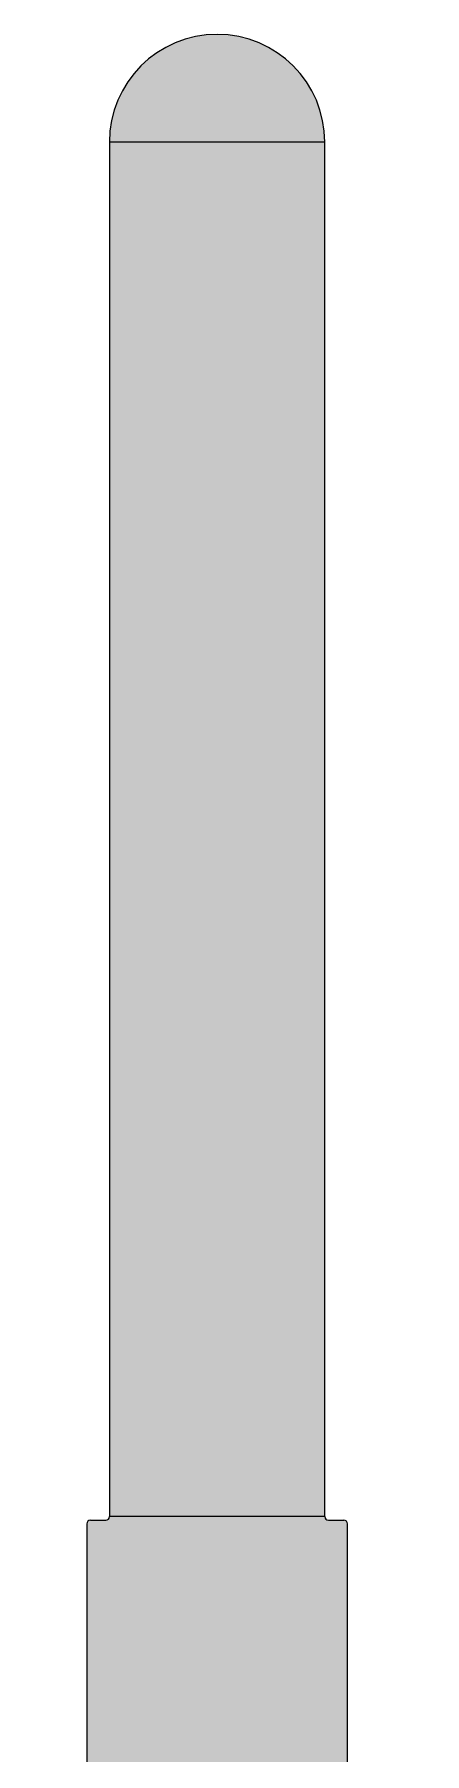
# Model space of a CAD drawing. Header units: inches. Extents: x -6 to 22.4, y -2.5 to 12.4.
# Drawn here: x -6 to -4.76, y 6.93 to 12.37 of the extents above; entities that cross this region are included whole.
import ezdxf

# ---------------------------------------------------------------- set-up
doc = ezdxf.new("R2010")
doc.units = ezdxf.units.IN
doc.header["$LTSCALE"] = 48
doc.header["$MEASUREMENT"] = 0

msp = doc.modelspace()

# ---------------------------------------------------------------- hatches: boundary and pattern name
h = msp.add_hatch(color=256)
h.paths.add_polyline_path([(-5.758712435818936, 12.02550034349765), (-5.077757844461914, 12.02550034349765, 0.9997039269162595)])
edge = h.paths.add_edge_path()
edge.add_spline(control_points=[(-5.758712447528268, 12.02544631677681), (-5.758712447528268, 7.679283433891896)], knot_values=[0, 0, 1, 1], degree=1, periodic=0)
edge.add_line((-5.758712447528268, 7.679283433891896), (-5.077851421488845, 7.679283433889637))
edge.add_spline(control_points=[(-5.077851421488859, 7.679283433891896), (-5.077757844459484, 12.0255003434999)], knot_values=[0, 0, 1, 1], degree=1, periodic=0)
edge.add_line((-5.07775784445947, 12.02550034349765), (-5.758712435818936, 12.02550034349765))
edge.add_arc((-5.418235140135877, 12.02539953772937), 0.3404773106059263, 179.9830363287723, 179.9921279864686)
h = msp.add_hatch(color=256)
edge = h.paths.add_edge_path()
edge.add_arc((-5.017708697522053, 7.656588066354999), 0.01134768376732609, 1.1336908301018411e-08, 90.00002800770687, ccw=False)
edge.add_spline(control_points=[(-5.006361013754727, 7.656588066357244), (-5.006361013754727, 4.925200583562457)], knot_values=[0.0002859281625922083, 0.0002859281625922083, 1, 1], degree=1, periodic=0)
edge.add_spline(control_points=[(-5.006361013754713, 4.925200583562457), (-4.999552403494334, 4.925200583562457)], knot_values=[0, 0, 0.8771029953462826, 0.8771029953462826], degree=1, periodic=0)
edge.add_arc((-4.920938258006188, 4.909767733638901), 0.08011464739730972, 90.00000000031508, 168.8934257580153, ccw=False)
edge.add_spline(control_points=[(-4.920938258006174, 4.98988238103621), (-4.920799478149107, 4.98988238103621)], knot_values=[0, 0, 1, 1], degree=1, periodic=0)
edge.add_arc((-4.920799478151537, 4.909767733638901), 0.0801146473973091, -1.6158878679561894e-09, 89.99999999826213, ccw=False)
edge.add_line((-4.840684830754228, 4.909767733636642), (-4.840684830754228, 4.885176257621424))
edge.add_line((-4.840684830754228, 4.885176257621424), (-4.833974507518576, 4.885176257621424))
edge.add_line((-4.833974507518576, 4.885176257621424), (-4.833974507518619, 4.833618331110017))
edge.add_line((-4.833974507518619, 4.833618331110017), (-4.833751127914439, 4.833618331110017))
edge.add_line((-4.833751127914439, 4.833618331110017), (-4.833751127914439, 4.018520650553313))
edge.add_line((-4.833751127914439, 4.018520650553313), (-4.833751127916869, 3.963503736446626))
edge.add_ellipse((-4.829293743972883, 3.895903119575479), major_axis=(0.06702408860902444, -5.079064106188702e-15), ratio=0.9998476951999998, start_angle=0, end_angle=90.0000000000043)
edge.add_line((-4.829293743950757, 3.962917000091153), (-4.817460191202414, 3.96291700009121))
edge.add_ellipse((-4.829293743972883, 3.895903119575479), major_axis=(0.06702408860902444, -5.079064106188702e-15), ratio=0.9998476951999998, start_angle=0, end_angle=90.00000000000432, ccw=False)
edge.add_line((-4.762269655366808, 3.895903119597861), (-4.762269655366808, 3.88624718535651))
edge.add_spline(control_points=[(-4.762269655364364, 3.886247185336515), (-4.762915424182779, 3.893955256848542), (-4.764224710829012, 3.909583256856223), (-4.774434945276624, 3.93054681710295), (-4.789431052938738, 3.946826061816708), (-4.808017898731293, 3.957700079300949), (-4.821844912497554, 3.959113067376407), (-4.828763961076149, 3.959820127722224)], knot_values=[0, 0, 0, 0, 0.2104360382882247, 0.4266559285099399, 0.6230919290156983, 0.8113949044321235, 1, 1, 1, 1], degree=3, periodic=0)
edge.add_line((-4.828763961081563, 3.959820127723091), (-4.840684830754213, 3.959820127723077))
edge.add_line((-4.840684830754213, 3.959820127723077), (-4.840684830754228, 3.935228651698907))
edge.add_arc((-4.920799478151537, 3.935228651701166), 0.0801146473973091, 270, 359.99999999838406, ccw=False)
edge.add_spline(control_points=[(-4.920799478149107, 3.855114004303857), (-4.920938258006174, 3.855114004303857)], knot_values=[0, 0, 1, 1], degree=1, periodic=0)
edge.add_arc((-4.920938258006188, 3.935228651701166), 0.08011464739730975, 191.1065742419946, 270.0000000000102, ccw=False)
edge.add_spline(control_points=[(-4.999552403494334, 3.919795801777596), (-5.882402200592097, 3.919795801777596)], knot_values=[0, 0, 1, 1], degree=1, periodic=0)
edge.add_arc((-5.882402200594541, 4.033272639450814), 0.1134768376732325, 180.0000000011337, 270.0000000012342, ccw=False)
edge.add_line((-5.995879038267773, 4.033272639448569), (-5.995879038267773, 4.811723745886979))
edge.add_arc((-5.882402200594541, 4.811723745889225), 0.1134768376732325, 89.99999999876582, 180.0000000011337, ccw=False)
edge.add_spline(control_points=[(-5.882402200592097, 4.925200583562457), (-5.830202855262414, 4.925200583562457)], knot_values=[0.01715933901195577, 0.01715933901195577, 1, 1], degree=1, periodic=0)
edge.add_spline(control_points=[(-5.830202855262414, 4.925200583562457), (-5.830202855262414, 7.656588066357244)], knot_values=[0, 0, 0.9997268539231583, 0.9997268539231583], degree=1, periodic=0)
edge.add_arc((-5.818855171495088, 7.656588066354985), 0.01134768376732609, 90.00000001234139, 179.9999999885914, ccw=False)
edge.add_line((-5.818855171497532, 7.667935750122311), (-5.770060131298024, 7.667935750122311))
edge.add_arc((-5.770060131298024, 7.679283433889623), 0.01134768376732609, 270, 360.0000000114804)
edge.add_line((-5.758712447530698, 7.679283433891896), (-5.077851421491303, 7.679283433889637))
edge.add_arc((-5.066503737723977, 7.679283433889637), 0.01134768376732609, 180, 270)
edge.add_line((-5.066503737723977, 7.667935750122311), (-5.017708703069104, 7.667935750122325))

# ---------------------------------------------------------------- linework, layer by layer
for p, q in [((-5.077757844461914, 12.02550034349765), (-5.758712435818936, 12.02550034349765)), ((-5.818855171497532, 7.667935750122311), (-5.770060131298024, 7.667935750122311)), ((-5.077851421491303, 7.679283433889637), (-5.75740343465533, 7.679283433891896)), ((-5.066503737723977, 7.667935750122311), (-5.017708697524483, 7.667935750122311))]:
    msp.add_line(p, q)
for centre, radius, start, end in [((-5.418235140140425, 12.02539952240399), 0.3404773106059273, 0.01696625019513235, 179.992125407879), ((-5.818855171497532, 7.656588066354999), 0.01134768376732441, 90, 180), ((-5.770060131298024, 7.679283433889637), 0.01134768376732441, 270, 0), ((-5.066503737723977, 7.679283433889637), 0.01134768376732441, 180, 270), ((-5.017708697524483, 7.656588066354999), 0.01134768376732441, 0, 90)]:
    msp.add_arc(centre, radius, start, end)
for points in [[(-5.758712447528268, 12.02544631677681), (-5.758712447528268, 7.679283433891896)], [(-5.077851421488859, 7.679283433891896), (-5.077757844459484, 12.0255003434999)], [(-5.830202855262414, 7.656588066357244), (-5.830202855262414, 4.925200583562457)], [(-5.006361013754727, 4.925200583562457), (-5.006361013754727, 7.656588066357244)]]:
    msp.add_open_spline(points, degree=1)

doc.saveas('drawing.dxf')
